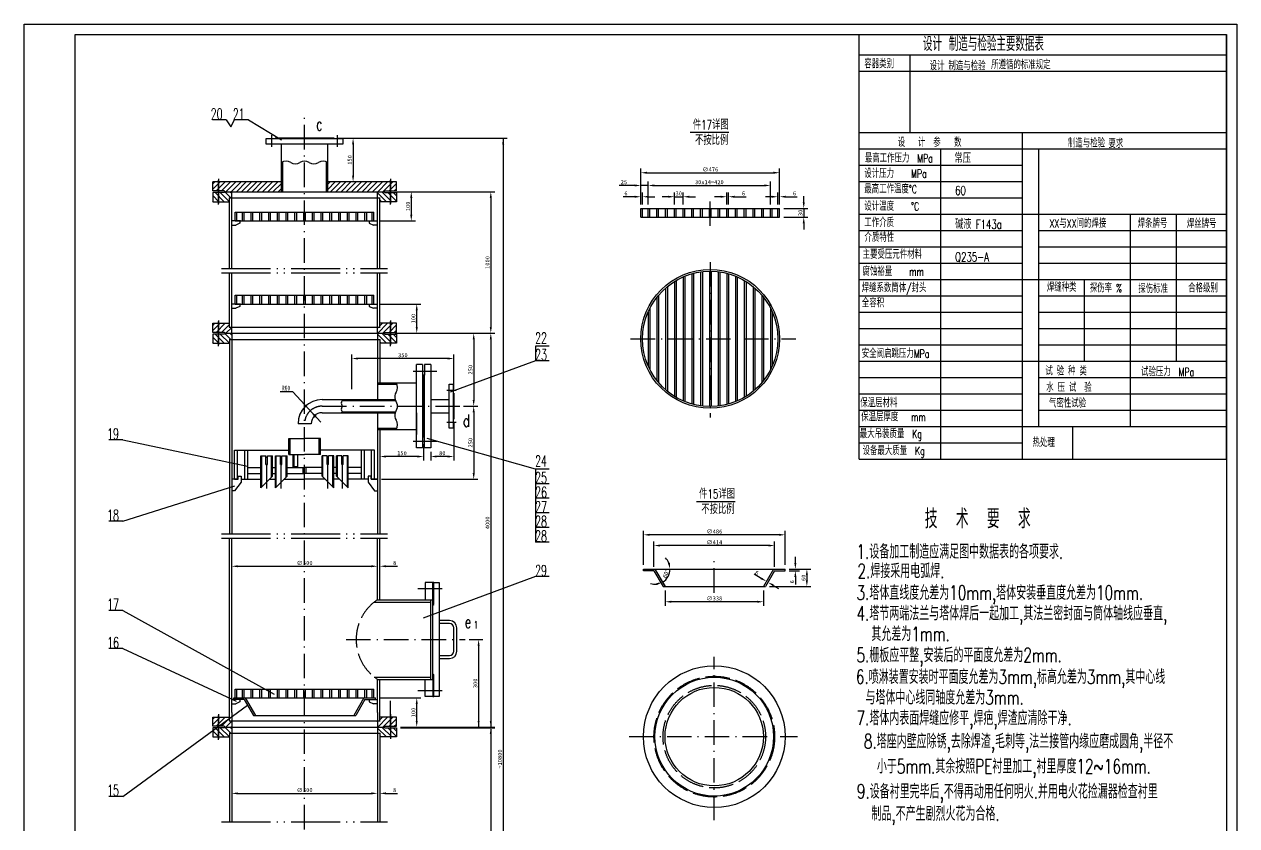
# Model space of a CAD drawing. Extents: x 9363 to 16405, y -2050 to 3830.
# Drawn here: x 9363 to 13521, y 1082 to 3830 of the extents above; entities that cross this region are included whole.
import ezdxf

# ---------------------------------------------------------------- set-up
doc = ezdxf.new("R2010")
doc.units = 0
doc.header["$LTSCALE"] = 7
for name, pattern in [('ACAD_ISO02W100', [15, 12, -3]), ('ACAD_ISO05W100', [34, 24, -3, 0.5, -3, 0.5, -3]), ('ACAD_ISO10W100', [18.5, 12, -3, 0.5, -3])]:
    doc.linetypes.add(name, pattern=pattern)
doc.layers.get('0').update_dxf_attribs({"linetype": 'CONTINUOUS'})
for name, color, linetype in [('双点划线', 3, 'ACAD_ISO05W100'), ('点划线', 1, 'ACAD_ISO10W100'), ('粗实线', 4, 'CONTINUOUS'), ('细实线', 7, 'CONTINUOUS'), ('虚线', 6, 'ACAD_ISO02W100')]:
    doc.layers.add(name, color=color, linetype=linetype)
doc.styles.add('HLFSD', font='ROMANS', dxfattribs={"bigfont": 'hlfsd'})
doc.styles.add('HZ', font='ROMANS.shx', dxfattribs={"width": 0.7, "height": 21, "bigfont": 'HLFSD.shx'})
pattern_1 = [(45, (9280.417, -2188.64), (-8.980256, 8.980256), [])]

msp = doc.modelspace()

# ---------------------------------------------------------------- hatches: boundary and pattern name
h = msp.add_hatch()
h.set_pattern_fill('ANSI31', color=256, scale=4, style=0)
h.set_pattern_definition(pattern_1)
h.paths.add_polyline_path([(10029.8, 3289.5), (10009.8, 3289.5), (10009.8, 3258.5), (10029.8, 3258.5)])
h.paths.add_polyline_path([(10029.8, 3258.5), (10049.3, 3258.5), (10052.3, 3255.5), (10245.3, 3255.5), (10245.3, 3289.5), (10029.8, 3289.5)])
h.paths.add_polyline_path([(10597.3, 3255.5), (10600.3, 3258.5), (10619.8, 3258.5), (10619.8, 3289.5), (10404.3, 3289.5), (10404.3, 3255.5)])
h.paths.add_polyline_path([(10639.8, 3289.5), (10619.8, 3289.5), (10619.8, 3258.5), (10639.8, 3258.5)])
h = msp.add_hatch()
h.set_pattern_fill('ANSI31', color=256, scale=4, angle=90, style=0)
h.set_pattern_definition([(135, (9280.417, -1703.64), (-8.980256, -8.980256), [])])
h.paths.add_polyline_path([(10029.8, 3252.5), (10009.8, 3252.5), (10009.8, 3221.5), (10029.8, 3221.5)])
h.paths.add_polyline_path([(10066.8, 3234.5), (10074.8, 3234.5), (10074.8, 3255.5), (10052.3, 3255.5), (10049.3, 3252.5), (10029.8, 3252.5), (10029.8, 3221.5), (10066.8, 3221.5)])
h.paths.add_polyline_path([(10619.8, 3252.5), (10600.3, 3252.5), (10597.3, 3255.5), (10574.8, 3255.5), (10574.8, 3234.5), (10582.8, 3234.5), (10582.8, 3221.5), (10619.8, 3221.5)])
h.paths.add_polyline_path([(10639.8, 3252.5), (10619.8, 3252.5), (10619.8, 3221.5), (10639.8, 3221.5)])
h = msp.add_hatch()
h.set_pattern_fill('ANSI31', color=256, scale=4, style=0)
h.set_pattern_definition(pattern_1)
h.paths.add_polyline_path([(10029.8, 2804.5), (10009.8, 2804.5), (10009.8, 2773.5), (10029.8, 2773.5)])
h.paths.add_polyline_path([(10049.3, 2773.5), (10052.3, 2770.5), (10074.8, 2770.5), (10074.8, 2791.5), (10066.8, 2791.5), (10066.8, 2804.5), (10029.8, 2804.5), (10029.8, 2773.5)])
h.paths.add_polyline_path([(10582.8, 2804.5), (10582.8, 2791.5), (10574.8, 2791.5), (10574.8, 2770.5), (10597.3, 2770.5), (10600.3, 2773.5), (10619.8, 2773.5), (10619.8, 2804.5)])
h.paths.add_polyline_path([(10619.8, 2773.5), (10639.8, 2773.5), (10639.8, 2804.5), (10619.8, 2804.5)])
h = msp.add_hatch()
h.set_pattern_fill('ANSI31', color=256, scale=4, angle=90, style=0)
h.set_pattern_definition([(135, (9280.417, -2188.64), (-8.980256, -8.980256), [])])
h.paths.add_polyline_path([(10029.8, 2767.5), (10009.8, 2767.5), (10009.8, 2736.5), (10029.8, 2736.5)])
h.paths.add_polyline_path([(10066.8, 2736.5), (10066.8, 2749.5), (10074.8, 2749.5), (10074.8, 2770.5), (10052.3, 2770.5), (10049.3, 2767.5), (10029.8, 2767.5), (10029.8, 2736.5)])
h.paths.add_polyline_path([(10619.8, 2767.5), (10600.3, 2767.5), (10597.3, 2770.5), (10574.8, 2770.5), (10574.8, 2749.5), (10582.8, 2749.5), (10582.8, 2736.5), (10619.8, 2736.5)])
h.paths.add_polyline_path([(10619.8, 2736.5), (10639.8, 2736.5), (10639.8, 2767.5), (10619.8, 2767.5)])
h = msp.add_hatch()
h.set_pattern_fill('ANSI31', color=256, scale=4, style=0)
h.set_pattern_definition([(45, (9280.417, -3538.64), (-8.980256, 8.980256), [])])
h.paths.add_polyline_path([(10029.8, 1454.5), (10009.8, 1454.5), (10009.8, 1423.5), (10029.8, 1423.5)])
h.paths.add_polyline_path([(10074.8, 1441.5), (10066.8, 1441.5), (10066.8, 1454.5), (10029.8, 1454.5), (10029.8, 1423.5), (10049.3, 1423.5), (10052.3, 1420.5), (10074.8, 1420.5)])
h.paths.add_polyline_path([(10619.8, 1454.5), (10582.8, 1454.5), (10582.8, 1441.5), (10574.8, 1441.5), (10574.8, 1420.5), (10597.3, 1420.5), (10600.3, 1423.5), (10619.8, 1423.5)])
h.paths.add_polyline_path([(10639.8, 1454.5), (10619.8, 1454.5), (10619.8, 1423.5), (10639.8, 1423.5)])
h = msp.add_hatch()
h.set_pattern_fill('ANSI31', color=256, scale=4, angle=90, style=0)
h.set_pattern_definition([(135, (9280.417, -3538.64), (-8.980256, -8.980256), [])])
h.paths.add_polyline_path([(10029.8, 1417.5), (10009.8, 1417.5), (10009.8, 1386.5), (10029.8, 1386.5)])
h.paths.add_polyline_path([(10066.8, 1399.5), (10074.8, 1399.5), (10074.8, 1420.5), (10052.3, 1420.5), (10049.3, 1417.5), (10029.8, 1417.5), (10029.8, 1386.5), (10066.8, 1386.5)])
h.paths.add_polyline_path([(10619.8, 1417.5), (10600.3, 1417.5), (10597.3, 1420.5), (10574.8, 1420.5), (10574.8, 1399.5), (10582.8, 1399.5), (10582.8, 1386.5), (10619.8, 1386.5)])
h.paths.add_polyline_path([(10639.8, 1417.5), (10619.8, 1417.5), (10619.8, 1386.5), (10639.8, 1386.5)])

# ---------------------------------------------------------------- linework, layer by layer
at = {"color": 2, "linetype": 'CONTINUOUS'}
for p, q in [((12226.4, 3794.6), (13486.4, 3794.6)), ((12226.4, 2338.6), (12226.4, 3794.6)), ((13486.4, 2338.6), (13486.4, 3794.6)), ((12226.4, 3724.6), (13486.4, 3724.6)), ((12401.4, 3458.6), (12401.4, 3724.6)), ((12226.4, 3668.6), (13486.4, 3668.6)), ((12226.4, 3458.6), (13486.4, 3458.6)), ((12786.4, 2338.6), (12786.4, 3458.6)), ((12226.4, 3402.6), (13486.4, 3402.6)), ((12506.4, 2338.6), (12506.4, 3402.6)), ((12842.4, 2450.6), (12842.4, 3402.6)), ((12226.4, 3346.6), (12786.4, 3346.6)), ((12226.4, 3290.6), (12786.4, 3290.6)), ((12226.4, 3234.6), (12786.4, 3234.6)), ((12226.4, 3178.6), (13486.4, 3178.6)), ((13157.4, 2450.6), (13157.4, 3178.6)), ((13314.9, 2674.6), (13314.9, 3178.6)), ((12226.4, 3122.6), (12786.4, 3122.6)), ((12842.4, 3122.6), (13486.4, 3122.6)), ((12226.4, 3066.6), (12786.4, 3066.6)), ((12842.4, 3066.6), (13486.4, 3066.6)), ((12226.4, 3010.6), (12786.4, 3010.6)), ((12842.4, 3010.6), (13486.4, 3010.6)), ((12226.4, 2954.6), (12786.4, 2954.6)), ((12786.4, 2954.6), (13486.4, 2954.6)), ((12999.9, 2674.6), (12999.9, 2954.6)), ((12226.4, 2898.6), (12786.4, 2898.6)), ((12842.4, 2898.6), (13486.4, 2898.6)), ((12226.4, 2842.6), (12786.4, 2842.6)), ((12842.4, 2842.6), (13486.4, 2842.6)), ((12226.4, 2786.6), (12786.4, 2786.6)), ((12842.4, 2786.6), (13486.4, 2786.6)), ((12226.4, 2730.6), (12786.4, 2730.6)), ((12842.4, 2730.6), (13486.4, 2730.6)), ((12226.4, 2674.6), (12786.4, 2674.6)), ((12786.4, 2674.6), (13486.4, 2674.6)), ((12226.4, 2618.6), (12786.4, 2618.6)), ((12842.4, 2618.6), (13486.4, 2618.6)), ((12226.4, 2562.6), (12786.4, 2562.6)), ((12842.4, 2562.6), (13486.4, 2562.6)), ((12226.4, 2506.6), (12786.4, 2506.6)), ((12226.4, 2506.6), (12786.4, 2506.6)), ((12842.4, 2506.6), (13486.4, 2506.6)), ((12226.4, 2450.6), (13486.4, 2450.6)), ((12958.2, 2450.6), (12958.2, 2338.6)), ((12226.4, 2394.6), (12786.4, 2394.6)), ((12226.4, 2338.6), (13486.4, 2338.6))]:
    msp.add_line(p, q, dxfattribs=at)
at = {"color": 7}
for p, q in [((10056.4, 3501.8), (10009.2, 3501.8)), ((10132.1, 3501.8), (10084.9, 3501.8)), ((11163.4, 2726.4), (11116.1, 2726.4)), ((11116.1, 2726.4), (11116.1, 2676.4)), ((11163.4, 2676.4), (11116.1, 2676.4)), ((9701.2, 2405), (9653.9, 2405)), ((11116.1, 2304.7), (11116.1, 2254.7)), ((11163.4, 2304.7), (11116.1, 2304.7)), ((11163.4, 2254.7), (11116.1, 2254.7)), ((11116.1, 2254.7), (11116.1, 2204.7)), ((11163.4, 2204.7), (11116.1, 2204.7)), ((11116.1, 2204.7), (11116.1, 2154.8)), ((9701.2, 2126.1), (9653.9, 2126.1)), ((11163.4, 2154.8), (11116.1, 2154.8)), ((11116.1, 2154.8), (11116.1, 2104.8)), ((11163.4, 2104.8), (11116.1, 2104.8)), ((11116.1, 2104.8), (11116.1, 2054.8)), ((11163.4, 2054.8), (11116.1, 2054.8)), ((11163.4, 1936.4), (11116.1, 1936.4)), ((9701.2, 1820.6), (9653.9, 1820.6)), ((9701.2, 1689.5), (9653.9, 1689.5)), ((9701.2, 1183), (9653.9, 1183))]:
    msp.add_line(p, q, dxfattribs=at)
for p, q in [((10056.4, 3501.8), (10071.7, 3477.5)), ((10071.7, 3477.5), (10084.9, 3501.8)), ((10132.1, 3501.8), (10245.5, 3433.2)), ((11647.3, 3459.4), (11780.1, 3459.4)), ((10439.8, 3439.5), (10505.1, 3439.5)), ((10491.1, 3418.5), (10491.1, 3310.5)), ((10505.1, 3439.5), (11019.8, 3439.5)), ((11005.8, 3439.5), (11005.8, -832.5)), ((11477.8, 3291), (11477.8, 3334.7)), ((11953.8, 3212.2), (11953.8, 3334.7)), ((11477.8, 3212.2), (11477.8, 3291)), ((11498.8, 3320.7), (11932.8, 3320.7)), ((11502.8, 3212.2), (11502.8, 3291)), ((11922.8, 3212.2), (11922.8, 3291)), ((10640.7, 3255.5), (10704.7, 3255.5)), ((10704.7, 3255.5), (10977.4, 3255.5)), ((11456.8, 3277), (11403.7, 3277)), ((11502.8, 3277), (11477.8, 3277)), ((11477.8, 3212.2), (11477.8, 3252.4)), ((11483.8, 3212.2), (11483.8, 3252.4)), ((11523.8, 3277), (11901.8, 3277)), ((11523.8, 3277), (11544.8, 3277)), ((11592.8, 3212.2), (11592.8, 3252.4)), ((11622.8, 3212.2), (11622.8, 3252.4)), ((11772.8, 3212.2), (11772.8, 3252.4)), ((11778.8, 3212.2), (11778.8, 3252.4)), ((11947.8, 3212.2), (11947.8, 3252.4)), ((11953.8, 3212.2), (11953.8, 3252.4)), ((10690.7, 3234.5), (10690.7, 3176.4)), ((10963.4, 3234.5), (10963.4, 2791.5)), ((11456.8, 3238.4), (11417.7, 3238.4)), ((11504.8, 3238.4), (11525.8, 3238.4)), ((11571.8, 3238.4), (11550.8, 3238.4)), ((11592.8, 3238.4), (11622.8, 3238.4)), ((11643.8, 3238.4), (11664.8, 3238.4)), ((11751.8, 3238.4), (11730.8, 3238.4)), ((11799.8, 3238.4), (11838.9, 3238.4)), ((11926.8, 3238.4), (11905.8, 3238.4)), ((11974.8, 3238.4), (12013.9, 3238.4)), ((12036.6, 3219.2), (12036.6, 3240.2)), ((11967.8, 3198.2), (12050.6, 3198.2)), ((11967.8, 3168.2), (12050.6, 3168.2)), ((12036.6, 3198.2), (12036.6, 3168.2)), ((10582.1, 3155.4), (10704.7, 3155.4)), ((12036.6, 3147.2), (12036.6, 3126.2)), ((10582.1, 2870.5), (10723.4, 2870.5)), ((10709.4, 2791.5), (10709.4, 2849.5)), ((10635.9, 2770.5), (10723.4, 2770.5)), ((10653.8, 2770.5), (10918.8, 2770.5)), ((10653.8, 2770.5), (10977.4, 2770.5)), ((10904.8, 2749.5), (10904.8, 2541.5)), ((10918.8, 2770.5), (10977.4, 2770.5)), ((10963.4, 2749.5), (10963.4, 1420.5)), ((10486.8, 2578.5), (10486.8, 2697.8)), ((10815.8, 2683.8), (10507.8, 2683.8)), ((11116.1, 2676.4), (10823.5, 2568)), ((10836.8, 2578.5), (10836.8, 2697.8)), ((10284.5, 2569.2), (10241.1, 2569.2)), ((10380.6, 2465.1), (10284.5, 2569.2)), ((10869.2, 2520.5), (10918.8, 2520.5)), ((10904.8, 2499.5), (10904.8, 2291.1)), ((10836.8, 2462.5), (10836.8, 2333.9)), ((9701.2, 2405), (10129.5, 2314.8)), ((10732.8, 2390.3), (10732.8, 2333.9)), ((11116.1, 2304.7), (10744.9, 2409.1)), ((10713.8, 2347.9), (10603.8, 2347.9)), ((10757.3, 2364), (10757.3, 2333.9)), ((10815.8, 2347.9), (10778.3, 2347.9)), ((9701.2, 2126.1), (10085.5, 2247.8)), ((10588.8, 2270.1), (10918.8, 2270.1)), ((11668.9, 2194), (11801.7, 2194)), ((11486.8, 1976.3), (11486.8, 2093.5)), ((11951.8, 2079.5), (11507.8, 2079.5)), ((11972.8, 1976.3), (11972.8, 2093.5)), ((11522.9, 1970.3), (11522.9, 2056.7)), ((11915.7, 2042.7), (11543.9, 2042.7)), ((11936.7, 1970.3), (11936.7, 2056.7)), ((12007.8, 1983.3), (12007.8, 2004.3)), ((10095.8, 1971.7), (10553.8, 1971.7)), ((10603.8, 1971.7), (10642.9, 1971.7)), ((11986.8, 1962.3), (12021.8, 1962.3)), ((11986.8, 1956.3), (12021.8, 1956.3)), ((12021.8, 1962.3), (12061.3, 1962.3)), ((11116.1, 1936.4), (10731.8, 1794)), ((11890.6, 1930.3), (11866.3, 1944.4)), ((12007.8, 1935.3), (12007.8, 1909.1)), ((12047.3, 1941.3), (12047.3, 1923.3)), ((11561, 1888.3), (11561, 1836.1)), ((11898.6, 1888.3), (11898.6, 1836.1)), ((11919.6, 1902.3), (12061.3, 1902.3)), ((11932.1, 1906.3), (11950.3, 1895.8)), ((11877.6, 1850.1), (11582, 1850.1)), ((9701.2, 1820.6), (10220.8, 1532.8)), ((10889.4, 1720.5), (10935.6, 1720.5)), ((9701.2, 1689.5), (10089.9, 1509.2)), ((10921.6, 1699.5), (10921.6, 1420.5)), ((10582.1, 1520.5), (10723.4, 1520.5)), ((10709.4, 1441.5), (10709.4, 1499.5)), ((9701.2, 1183), (10128.6, 1496)), ((10653.8, 1420.5), (10935.6, 1420.5)), ((10653.8, 1417.5), (10977.4, 1417.5)), ((10935.6, 1420.5), (10977.4, 1420.5)), ((10963.4, 1413.5), (10963.4, 446.5)), ((10095.8, 1193.2), (10553.8, 1193.2)), ((10603.8, 1193.2), (10642.9, 1193.2))]:
    msp.add_line(p, q)
for start, end in [(23.3366, 46.6733), (300, 0), (253.3267, 276.6634)]:
    msp.add_arc((11526.3, 1962.3), 51.9, start, end)
for points in [[(10487.6, 3418.5), (10494.6, 3418.5), (10491.1, 3439.5)], [(11002.3, 3418.5), (11009.3, 3418.5), (11005.8, 3439.5)], [(10487.6, 3310.5), (10494.6, 3310.5), (10491.1, 3289.5)], [(11498.8, 3324.2), (11498.8, 3317.2), (11477.8, 3320.7)], [(11932.8, 3324.2), (11932.8, 3317.2), (11953.8, 3320.7)], [(10687.2, 3234.5), (10694.2, 3234.5), (10690.7, 3255.5)], [(10959.9, 3234.5), (10966.9, 3234.5), (10963.4, 3255.5)], [(11456.8, 3280.5), (11456.8, 3273.5), (11477.8, 3277)], [(11523.8, 3280.5), (11523.8, 3273.5), (11502.8, 3277)], [(11523.8, 3280.5), (11523.8, 3273.5), (11502.8, 3277)], [(11901.8, 3280.5), (11901.8, 3273.5), (11922.8, 3277)], [(11456.8, 3241.9), (11456.8, 3234.9), (11477.8, 3238.4)], [(11504.8, 3241.9), (11504.8, 3234.9), (11483.8, 3238.4)], [(11571.8, 3241.9), (11571.8, 3234.9), (11592.8, 3238.4)], [(11643.8, 3241.9), (11643.8, 3234.9), (11622.8, 3238.4)], [(11751.8, 3241.9), (11751.8, 3234.9), (11772.8, 3238.4)], [(11799.8, 3241.9), (11799.8, 3234.9), (11778.8, 3238.4)], [(11926.8, 3241.9), (11926.8, 3234.9), (11947.8, 3238.4)], [(11974.8, 3241.9), (11974.8, 3234.9), (11953.8, 3238.4)], [(12033.1, 3219.2), (12040.1, 3219.2), (12036.6, 3198.2)], [(10687.2, 3176.4), (10694.2, 3176.4), (10690.7, 3155.4)], [(12033.1, 3147.2), (12040.1, 3147.2), (12036.6, 3168.2)], [(10705.9, 2849.5), (10712.9, 2849.5), (10709.4, 2870.5)], [(10705.9, 2791.5), (10712.9, 2791.5), (10709.4, 2770.5)], [(10959.9, 2791.5), (10966.9, 2791.5), (10963.4, 2770.5)], [(10901.3, 2749.5), (10908.3, 2749.5), (10904.8, 2770.5)], [(10959.9, 2749.5), (10966.9, 2749.5), (10963.4, 2770.5)], [(10507.8, 2687.3), (10507.8, 2680.3), (10486.8, 2683.8)], [(10815.8, 2687.3), (10815.8, 2680.3), (10836.8, 2683.8)], [(10901.3, 2541.5), (10908.3, 2541.5), (10904.8, 2520.5)], [(10359.7, 2480.8), (10366.6, 2487.1), (10344.1, 2504.6)], [(10901.3, 2499.5), (10908.3, 2499.5), (10904.8, 2520.5)], [(10603.8, 2351.4), (10603.8, 2344.4), (10582.8, 2347.9)], [(10711.8, 2351.4), (10711.8, 2344.4), (10732.8, 2347.9)], [(10778.3, 2351.4), (10778.3, 2344.4), (10757.3, 2347.9)], [(10815.8, 2351.4), (10815.8, 2344.4), (10836.8, 2347.9)], [(10901.3, 2291.1), (10908.3, 2291.1), (10904.8, 2270.1)], [(11507.8, 2083), (11507.8, 2076), (11486.8, 2079.5)], [(11951.8, 2083), (11951.8, 2076), (11972.8, 2079.5)], [(11543.9, 2046.2), (11543.9, 2039.2), (11522.9, 2042.7)], [(11915.7, 2046.2), (11915.7, 2039.2), (11936.7, 2042.7)], [(10095.8, 1975.2), (10095.8, 1968.2), (10074.8, 1971.7)], [(10553.8, 1975.2), (10553.8, 1968.2), (10574.8, 1971.7)], [(10603.8, 1975.2), (10603.8, 1968.2), (10582.8, 1971.7)], [(11577.4, 1983.6), (11570.6, 1982.1), (11578.3, 1962.3)], [(12004.3, 1983.3), (12011.3, 1983.3), (12007.8, 1962.3)], [(12004.3, 1935.3), (12011.3, 1935.3), (12007.8, 1956.3)], [(12043.8, 1941.3), (12050.8, 1941.3), (12047.3, 1962.3)], [(11531.3, 1914), (11533.5, 1907.4), (11552.3, 1917.3)], [(11892.3, 1933.4), (11888.8, 1927.3), (11908.8, 1919.8)], [(11933.9, 1909.4), (11930.4, 1903.3), (11914, 1916.8)], [(12043.8, 1923.3), (12050.8, 1923.3), (12047.3, 1902.3)], [(11582, 1853.6), (11582, 1846.6), (11561, 1850.1)], [(11877.6, 1853.6), (11877.6, 1846.6), (11898.6, 1850.1)], [(10918.1, 1699.5), (10925.1, 1699.5), (10921.6, 1720.5)], [(10705.9, 1499.5), (10712.9, 1499.5), (10709.4, 1520.5)], [(10705.9, 1441.5), (10712.9, 1441.5), (10709.4, 1420.5)], [(10918.1, 1441.5), (10925.1, 1441.5), (10921.6, 1420.5)], [(10959.9, 1441.5), (10966.9, 1441.5), (10963.4, 1420.5)], [(10959.9, 1396.5), (10966.9, 1396.5), (10963.4, 1417.5)], [(10095.8, 1196.7), (10095.8, 1189.7), (10074.8, 1193.2)], [(10553.8, 1196.7), (10553.8, 1189.7), (10574.8, 1193.2)], [(10603.8, 1196.7), (10603.8, 1189.7), (10582.8, 1193.2)]]:
    msp.add_solid(points)
at = {"layer": '双点划线', "color": 3, "linetype": 'ACAD_ISO05W100'}
for p, q in [((10040.4, 2992.4), (10609.3, 2992.4)), ((10040.4, 2977.4), (10609.3, 2977.4)), ((10040.4, 2083.2), (10609.3, 2083.2)), ((10040.4, 2068.2), (10609.3, 2068.2)), ((10040.4, 1095.2), (10609.3, 1095.2))]:
    msp.add_line(p, q, dxfattribs=at)
at = {"layer": '点划线', "color": 1, "linetype": 'ACAD_ISO10W100'}
for p, q in [((10324.8, -872.8), (10324.8, 3518)), ((10212.3, 3409.5), (10212.3, 3449.5)), ((10437.3, 3409.5), (10437.3, 3449.5)), ((10029.8, 3211.3), (10029.8, 3313.3)), ((10029.8, 3299.7), (10029.8, 3197.7)), ((10619.8, 3211.3), (10619.8, 3313.3)), ((10619.8, 3299.7), (10619.8, 3197.7)), ((11715.8, 3138.5), (11715.8, 3236.4)), ((11715.8, 3014.5), (11715.8, 2481.6)), ((10029.8, 2726.3), (10029.8, 2828.3)), ((10619.8, 2726.3), (10619.8, 2828.3)), ((10029.8, 2814.7), (10029.8, 2712.7)), ((10619.8, 2814.7), (10619.8, 2712.7)), ((11442.8, 2751.1), (12009.3, 2751.1)), ((10697.3, 2640.5), (10741.3, 2640.5)), ((10730.3, 2640.5), (10778.3, 2640.5)), ((10812.8, 2575.5), (10844.8, 2575.5)), ((10384.8, 2520.5), (10858.3, 2520.5)), ((10812.8, 2465.5), (10844.8, 2465.5)), ((10697.3, 2400.5), (10741.3, 2400.5)), ((10730.3, 2400.5), (10778.3, 2400.5)), ((10194.8, 2238.8), (10194.8, 2363.8)), ((10244.8, 2238.8), (10244.8, 2363.8)), ((10404.8, 2238.8), (10404.8, 2363.8)), ((10454.8, 2238.8), (10454.8, 2363.8)), ((11729.8, 1880.7), (11729.8, 1990.3)), ((10712.8, 1895.5), (10816.8, 1895.5)), ((10467.1, 1720.5), (10875.4, 1720.5)), ((11729.8, 1100.9), (11729.8, 1661.1)), ((10712.8, 1545.5), (10816.8, 1545.5)), ((10619.8, 1426.3), (10619.8, 1528.3)), ((10029.8, 1376.3), (10029.8, 1478.3)), ((10029.8, 1464.7), (10029.8, 1362.7)), ((10619.8, 1464.7), (10619.8, 1362.7)), ((11438.2, 1387.6), (12015.2, 1387.6))]:
    msp.add_line(p, q, dxfattribs=at)
msp.add_arc((10384.8, 2460.5), 60, 90, 180, dxfattribs=at)
at = {"layer": '粗实线', "color": 4, "linetype": 'CONTINUOUS'}
for p, q in [((9538.4, -2015.4), (9538.4, 3794.6)), ((9538.4, 3794.6), (13486.4, 3794.6)), ((13486.4, 3794.6), (13486.4, -2015.4)), ((10457.3, 3436.5), (10192.3, 3436.5)), ((10192.3, 3436.5), (10192.3, 3419.5)), ((10192.3, 3419.5), (10457.3, 3419.5)), ((10425.8, 3439.5), (10223.8, 3439.5)), ((10223.8, 3439.5), (10223.8, 3436.5)), ((10245.3, 3255.5), (10245.3, 3419.5)), ((10404.3, 3255.5), (10404.3, 3419.5)), ((10425.8, 3436.5), (10425.8, 3439.5)), ((10457.3, 3419.5), (10457.3, 3436.5)), ((10249.8, 3255.5), (10249.8, 3357.9)), ((10399.8, 3255.5), (10399.8, 3357.9)), ((10245.3, 3289.5), (10009.8, 3289.5)), ((10009.8, 3258.5), (10009.8, 3289.5)), ((10639.8, 3289.5), (10404.3, 3289.5)), ((10639.8, 3258.5), (10639.8, 3289.5)), ((10049.3, 3258.5), (10009.8, 3258.5)), ((10049.3, 3252.5), (10009.8, 3252.5)), ((10009.8, 3252.5), (10009.8, 3221.5)), ((10052.3, 3255.5), (10049.3, 3258.5)), ((10052.3, 3255.5), (10049.3, 3252.5)), ((10052.3, 3255.5), (10597.3, 3255.5)), ((10052.3, 3255.5), (10597.3, 3255.5)), ((10074.8, 2992.4), (10074.8, 3255.5)), ((10574.8, 2992.4), (10574.8, 3255.5)), ((10597.3, 3255.5), (10600.3, 3258.5)), ((10597.3, 3255.5), (10600.3, 3252.5)), ((10600.3, 3258.5), (10639.8, 3258.5)), ((10600.3, 3252.5), (10639.8, 3252.5)), ((10639.8, 3252.5), (10639.8, 3221.5)), ((10009.8, 3221.5), (10066.8, 3221.5)), ((10065.8, 3234.5), (10583.8, 3234.5)), ((10066.8, 2992.4), (10066.8, 3234.5)), ((10582.8, 2992.4), (10582.8, 3234.5)), ((10639.8, 3221.5), (10582.8, 3221.5)), ((10086.8, 3185.4), (10562.8, 3185.4)), ((10086.8, 3155.4), (10086.8, 3185.4)), ((10092.8, 3155.4), (10092.8, 3185.4)), ((10111.8, 3155.4), (10111.8, 3185.4)), ((10117.8, 3155.4), (10117.8, 3185.4)), ((10141.8, 3155.4), (10141.8, 3185.4)), ((10147.8, 3155.4), (10147.8, 3185.4)), ((10171.8, 3155.4), (10171.8, 3185.4)), ((10177.8, 3155.4), (10177.8, 3185.4)), ((10201.8, 3155.4), (10201.8, 3185.4)), ((10207.8, 3155.4), (10207.8, 3185.4)), ((10231.8, 3155.4), (10231.8, 3185.4)), ((10237.8, 3155.4), (10237.8, 3185.4)), ((10261.8, 3155.4), (10261.8, 3185.4)), ((10267.8, 3155.4), (10267.8, 3185.4)), ((10291.8, 3155.4), (10291.8, 3185.4)), ((10297.8, 3155.4), (10297.8, 3185.4)), ((10321.8, 3155.4), (10321.8, 3185.4)), ((10321.8, 3155.4), (10321.8, 3185.4)), ((10327.8, 3155.4), (10327.8, 3185.4)), ((10327.8, 3155.4), (10327.8, 3185.4)), ((10351.8, 3155.4), (10351.8, 3185.4)), ((10357.8, 3155.4), (10357.8, 3185.4)), ((10381.8, 3155.4), (10381.8, 3185.4)), ((10387.8, 3155.4), (10387.8, 3185.4)), ((10411.8, 3155.4), (10411.8, 3185.4)), ((10417.8, 3155.4), (10417.8, 3185.4)), ((10441.8, 3155.4), (10441.8, 3185.4)), ((10447.8, 3155.4), (10447.8, 3185.4)), ((10471.8, 3155.4), (10471.8, 3185.4)), ((10477.8, 3155.4), (10477.8, 3185.4)), ((10501.8, 3155.4), (10501.8, 3185.4)), ((10507.8, 3155.4), (10507.8, 3185.4)), ((10531.8, 3155.4), (10531.8, 3185.4)), ((10537.8, 3155.4), (10537.8, 3185.4)), ((10556.8, 3155.4), (10556.8, 3185.4)), ((10562.8, 3155.4), (10562.8, 3185.4)), ((11477.8, 3198.2), (11953.8, 3198.2)), ((11477.8, 3168.2), (11477.8, 3198.2)), ((11477.8, 3168.2), (11953.8, 3168.2)), ((11483.8, 3168.2), (11483.8, 3198.2)), ((11502.8, 3168.2), (11502.8, 3198.2)), ((11508.8, 3168.2), (11508.8, 3198.2)), ((11532.8, 3168.2), (11532.8, 3198.2)), ((11538.8, 3168.2), (11538.8, 3198.2)), ((11562.8, 3168.2), (11562.8, 3198.2)), ((11568.8, 3168.2), (11568.8, 3198.2)), ((11592.8, 3168.2), (11592.8, 3198.2)), ((11598.8, 3168.2), (11598.8, 3198.2)), ((11622.8, 3168.2), (11622.8, 3198.2)), ((11628.8, 3168.2), (11628.8, 3198.2)), ((11652.8, 3168.2), (11652.8, 3198.2)), ((11658.8, 3168.2), (11658.8, 3198.2)), ((11682.8, 3168.2), (11682.8, 3198.2)), ((11688.8, 3168.2), (11688.8, 3198.2)), ((11712.8, 3168.2), (11712.8, 3198.2)), ((11712.8, 3168.2), (11712.8, 3198.2)), ((11718.8, 3168.2), (11718.8, 3198.2)), ((11718.8, 3168.2), (11718.8, 3198.2)), ((11742.8, 3168.2), (11742.8, 3198.2)), ((11748.8, 3168.2), (11748.8, 3198.2)), ((11772.8, 3168.2), (11772.8, 3198.2)), ((11778.8, 3168.2), (11778.8, 3198.2)), ((11802.8, 3168.2), (11802.8, 3198.2)), ((11808.8, 3168.2), (11808.8, 3198.2)), ((11832.8, 3168.2), (11832.8, 3198.2)), ((11838.8, 3168.2), (11838.8, 3198.2)), ((11862.8, 3168.2), (11862.8, 3198.2)), ((11868.8, 3168.2), (11868.8, 3198.2)), ((11892.8, 3168.2), (11892.8, 3198.2)), ((11898.8, 3168.2), (11898.8, 3198.2)), ((11922.8, 3168.2), (11922.8, 3198.2)), ((11928.8, 3168.2), (11928.8, 3198.2)), ((11947.8, 3168.2), (11947.8, 3198.2)), ((11953.8, 3168.2), (11953.8, 3198.2)), ((10104.8, 3155.4), (10074.8, 3155.4)), ((10074.8, 3141.4), (10088.8, 3141.4)), ((10086.8, 3155.4), (10562.8, 3155.4)), ((10102.8, 3147.4), (10088.8, 3141.4)), ((10102.8, 3155.4), (10102.8, 3147.4)), ((10544.8, 3155.4), (10574.8, 3155.4)), ((10546.8, 3155.4), (10546.8, 3147.4)), ((10546.8, 3147.4), (10560.8, 3141.4)), ((10574.8, 3141.4), (10560.8, 3141.4)), ((10066.8, 2791.5), (10066.8, 2977.4)), ((10074.8, 2770.5), (10074.8, 2977.4)), ((10574.8, 2770.5), (10574.8, 2977.4)), ((10582.8, 2791.5), (10582.8, 2977.4)), ((11622.8, 2963.6), (11622.8, 2538.5)), ((11628.8, 2966.2), (11628.8, 2536)), ((11652.8, 2974.4), (11652.8, 2527.8)), ((11658.8, 2976), (11658.8, 2526.2)), ((11682.8, 2980.7), (11682.8, 2521.4)), ((11688.8, 2981.5), (11688.8, 2520.7)), ((11712.8, 2983.1), (11712.8, 2519.1)), ((11718.8, 2983.1), (11718.8, 2519.1)), ((11742.8, 2981.5), (11742.8, 2520.7)), ((11748.8, 2980.7), (11748.8, 2521.4)), ((11772.8, 2976), (11772.8, 2526.2)), ((11778.8, 2974.4), (11778.8, 2527.8)), ((11802.8, 2966.2), (11802.8, 2536)), ((11808.8, 2963.6), (11808.8, 2538.5)), ((11562.8, 2925.5), (11562.8, 2576.7)), ((11568.8, 2930.6), (11568.8, 2571.6)), ((11592.8, 2947.8), (11592.8, 2554.4)), ((11598.8, 2951.4), (11598.8, 2550.8)), ((11832.8, 2951.4), (11832.8, 2550.8)), ((11838.8, 2947.8), (11838.8, 2554.4)), ((11862.8, 2930.6), (11862.8, 2571.6)), ((11868.8, 2925.5), (11868.8, 2576.7)), ((10104.8, 2870.5), (10074.8, 2870.5)), ((10086.8, 2900.5), (10562.8, 2900.5)), ((10086.8, 2870.5), (10086.8, 2900.5)), ((10086.8, 2870.5), (10562.8, 2870.5)), ((10092.8, 2870.5), (10092.8, 2900.5)), ((10102.8, 2870.5), (10102.8, 2862.5)), ((10111.8, 2870.5), (10111.8, 2900.5)), ((10117.8, 2870.5), (10117.8, 2900.5)), ((10141.8, 2870.5), (10141.8, 2900.5)), ((10147.8, 2870.5), (10147.8, 2900.5)), ((10171.8, 2870.5), (10171.8, 2900.5)), ((10177.8, 2870.5), (10177.8, 2900.5)), ((10201.8, 2870.5), (10201.8, 2900.5)), ((10207.8, 2870.5), (10207.8, 2900.5)), ((10231.8, 2870.5), (10231.8, 2900.5)), ((10237.8, 2870.5), (10237.8, 2900.5)), ((10261.8, 2870.5), (10261.8, 2900.5)), ((10267.8, 2870.5), (10267.8, 2900.5)), ((10291.8, 2870.5), (10291.8, 2900.5)), ((10297.8, 2870.5), (10297.8, 2900.5)), ((10321.8, 2870.5), (10321.8, 2900.5)), ((10321.8, 2870.5), (10321.8, 2900.5)), ((10327.8, 2870.5), (10327.8, 2900.5)), ((10327.8, 2870.5), (10327.8, 2900.5)), ((10351.8, 2870.5), (10351.8, 2900.5)), ((10357.8, 2870.5), (10357.8, 2900.5)), ((10381.8, 2870.5), (10381.8, 2900.5)), ((10387.8, 2870.5), (10387.8, 2900.5)), ((10411.8, 2870.5), (10411.8, 2900.5)), ((10417.8, 2870.5), (10417.8, 2900.5)), ((10441.8, 2870.5), (10441.8, 2900.5)), ((10447.8, 2870.5), (10447.8, 2900.5)), ((10471.8, 2870.5), (10471.8, 2900.5)), ((10477.8, 2870.5), (10477.8, 2900.5)), ((10501.8, 2870.5), (10501.8, 2900.5)), ((10507.8, 2870.5), (10507.8, 2900.5)), ((10531.8, 2870.5), (10531.8, 2900.5)), ((10537.8, 2870.5), (10537.8, 2900.5)), ((10544.8, 2870.5), (10574.8, 2870.5)), ((10546.8, 2870.5), (10546.8, 2862.5)), ((10556.8, 2870.5), (10556.8, 2900.5)), ((10562.8, 2870.5), (10562.8, 2900.5)), ((11532.8, 2893.7), (11532.8, 2608.5)), ((11538.8, 2901.1), (11538.8, 2601.1)), ((11892.8, 2901.1), (11892.8, 2601.1)), ((11898.8, 2893.7), (11898.8, 2608.5)), ((10074.8, 2856.5), (10088.8, 2856.5)), ((10102.8, 2862.5), (10088.8, 2856.5)), ((10546.8, 2862.5), (10560.8, 2856.5)), ((10574.8, 2856.5), (10560.8, 2856.5)), ((11502.8, 2843), (11502.8, 2659.1)), ((11508.8, 2855.9), (11508.8, 2646.3)), ((11922.8, 2855.9), (11922.8, 2646.3)), ((11928.8, 2843), (11928.8, 2659.1)), ((10009.8, 2804.5), (10066.8, 2804.5)), ((10009.8, 2773.5), (10009.8, 2804.5)), ((10065.8, 2791.5), (10583.8, 2791.5)), ((10639.8, 2804.5), (10582.8, 2804.5)), ((10639.8, 2773.5), (10639.8, 2804.5)), ((10049.3, 2773.5), (10009.8, 2773.5)), ((10049.3, 2767.5), (10009.8, 2767.5)), ((10009.8, 2767.5), (10009.8, 2736.5)), ((10052.3, 2770.5), (10049.3, 2773.5)), ((10052.3, 2770.5), (10049.3, 2767.5)), ((10052.3, 2770.5), (10597.3, 2770.5)), ((10052.3, 2770.5), (10597.3, 2770.5)), ((10065.8, 2749.5), (10583.8, 2749.5)), ((10066.8, 2749.5), (10066.8, 2083.2)), ((10074.8, 2770.5), (10074.8, 2083.2)), ((10574.8, 2770.5), (10574.8, 2543)), ((10582.8, 2749.5), (10582.8, 2600)), ((10597.3, 2770.5), (10600.3, 2773.5)), ((10597.3, 2770.5), (10600.3, 2767.5)), ((10600.3, 2773.5), (10639.8, 2773.5)), ((10600.3, 2767.5), (10639.8, 2767.5)), ((10639.8, 2767.5), (10639.8, 2736.5)), ((10009.8, 2736.5), (10066.8, 2736.5)), ((10639.8, 2736.5), (10582.8, 2736.5)), ((10708.3, 2378), (10708.3, 2663)), ((10729.3, 2663), (10708.3, 2663)), ((10729.3, 2663), (10729.3, 2378)), ((10757.3, 2663), (10736.3, 2663)), ((10736.3, 2663), (10736.3, 2626.5)), ((10757.3, 2663), (10757.3, 2378)), ((10736.3, 2626.5), (10729.3, 2626.5)), ((10732.8, 2414.5), (10732.8, 2626.5)), ((10736.3, 2414.5), (10736.3, 2626.5)), ((10574.8, 2600), (10708.3, 2600)), ((10574.8, 2595.5), (10641.3, 2595.5)), ((10820.8, 2445.5), (10820.8, 2595.5)), ((10820.8, 2595.5), (10833.8, 2595.5)), ((10833.8, 2595.5), (10833.8, 2445.5)), ((10384.8, 2543), (10635.6, 2543)), ((10453.2, 2539.5), (10637.2, 2539.5)), ((10757.3, 2543), (10820.8, 2543)), ((10833.8, 2564.5), (10836.8, 2564.5)), ((10836.8, 2564.5), (10836.8, 2476.5)), ((10384.8, 2498), (10635.6, 2498)), ((10453.2, 2501.5), (10637.2, 2501.5)), ((10574.8, 2498), (10574.8, 2083.2)), ((10708.3, 2498), (10708.3, 2423)), ((10757.3, 2498), (10820.8, 2498)), ((10347.3, 2460.5), (10302.3, 2460.5)), ((10836.8, 2476.5), (10833.8, 2476.5)), ((10574.8, 2445.5), (10641.3, 2445.5)), ((10574.8, 2441), (10708.3, 2441)), ((10582.8, 2441), (10582.8, 2083.2)), ((10736.3, 2414.5), (10729.3, 2414.5)), ((10736.3, 2378), (10736.3, 2414.5)), ((10833.8, 2445.5), (10820.8, 2445.5)), ((10084.8, 2370.1), (10270.8, 2370.1)), ((10084.8, 2270.1), (10084.8, 2370.1)), ((10094.8, 2270.1), (10094.8, 2370.1)), ((10119.8, 2270.1), (10119.8, 2370.1)), ((10129.8, 2270.1), (10129.8, 2370.1)), ((10270.8, 2410.1), (10324.8, 2410.1)), ((10270.8, 2355.1), (10270.8, 2410.1)), ((10274.8, 2355.1), (10274.8, 2410.1)), ((10378.8, 2410.1), (10324.8, 2410.1)), ((10374.8, 2355.1), (10374.8, 2410.1)), ((10378.8, 2355.1), (10378.8, 2410.1)), ((10564.8, 2370.1), (10378.8, 2370.1)), ((10519.8, 2270.1), (10519.8, 2370.1)), ((10529.8, 2270.1), (10529.8, 2370.1)), ((10554.8, 2270.1), (10554.8, 2370.1)), ((10564.8, 2270.1), (10564.8, 2370.1)), ((10729.3, 2378), (10708.3, 2378)), ((10757.3, 2378), (10736.3, 2378)), ((10174.8, 2240.1), (10174.8, 2350.1)), ((10174.8, 2350.1), (10192.3, 2350.1)), ((10177.8, 2243.1), (10177.8, 2350.1)), ((10192.3, 2320.1), (10192.3, 2350.1)), ((10197.3, 2320.1), (10197.3, 2350.1)), ((10197.3, 2350.1), (10214.8, 2350.1)), ((10211.8, 2277.1), (10211.8, 2350.1)), ((10214.8, 2280.1), (10214.8, 2350.1)), ((10224.8, 2240.1), (10224.8, 2350.1)), ((10224.8, 2350.1), (10242.3, 2350.1)), ((10227.8, 2243.1), (10227.8, 2350.1)), ((10242.3, 2320.1), (10242.3, 2350.1)), ((10247.3, 2320.1), (10247.3, 2350.1)), ((10247.3, 2350.1), (10264.8, 2350.1)), ((10261.8, 2277.1), (10261.8, 2350.1)), ((10264.8, 2280.1), (10264.8, 2350.1)), ((10270.8, 2355.1), (10324.8, 2355.1)), ((10284.8, 2355.1), (10284.8, 2310.1)), ((10287.8, 2355.1), (10287.8, 2310.1)), ((10300.8, 2355.1), (10300.8, 2310.1)), ((10378.8, 2355.1), (10324.8, 2355.1)), ((10384.8, 2280.1), (10384.8, 2350.1)), ((10402.3, 2350.1), (10384.8, 2350.1)), ((10387.8, 2277.1), (10387.8, 2350.1)), ((10402.3, 2320.1), (10402.3, 2350.1)), ((10407.3, 2320.1), (10407.3, 2350.1)), ((10424.8, 2350.1), (10407.3, 2350.1)), ((10421.8, 2243.1), (10421.8, 2350.1)), ((10424.8, 2240.1), (10424.8, 2350.1)), ((10434.8, 2280.1), (10434.8, 2350.1)), ((10452.3, 2350.1), (10434.8, 2350.1)), ((10437.8, 2277.1), (10437.8, 2350.1)), ((10452.3, 2320.1), (10452.3, 2350.1)), ((10457.3, 2320.1), (10457.3, 2350.1)), ((10474.8, 2350.1), (10457.3, 2350.1)), ((10471.8, 2243.1), (10471.8, 2350.1)), ((10474.8, 2240.1), (10474.8, 2350.1)), ((10129.8, 2310.1), (10174.8, 2310.1)), ((10129.8, 2290.1), (10174.8, 2290.1)), ((10192.3, 2320.1), (10197.3, 2320.1)), ((10214.8, 2310.1), (10224.8, 2310.1)), ((10214.8, 2290.1), (10224.8, 2290.1)), ((10242.3, 2320.1), (10247.3, 2320.1)), ((10264.8, 2310.1), (10324.8, 2310.1)), ((10264.8, 2290.1), (10324.8, 2290.1)), ((10289.9, 2314.6), (10289.9, 2310.1)), ((10294.1, 2314.6), (10294.1, 2310.1)), ((10297.9, 2314.6), (10297.9, 2310.1)), ((10319.8, 2290.1), (10319.8, 2310.1)), ((10384.8, 2310.1), (10324.8, 2310.1)), ((10384.8, 2290.1), (10324.8, 2290.1)), ((10329.8, 2290.1), (10329.8, 2310.1)), ((10407.3, 2320.1), (10402.3, 2320.1)), ((10434.8, 2310.1), (10424.8, 2310.1)), ((10434.8, 2290.1), (10424.8, 2290.1)), ((10457.3, 2320.1), (10452.3, 2320.1)), ((10519.8, 2310.1), (10474.8, 2310.1)), ((10519.8, 2290.1), (10474.8, 2290.1)), ((10096.8, 2270.1), (10074.8, 2270.1)), ((10084.8, 2270.1), (10096.8, 2270.1)), ((10106.8, 2260.1), (10084.8, 2230.1)), ((10096.8, 2280.1), (10106.8, 2280.1)), ((10096.8, 2270.1), (10096.8, 2280.1)), ((10106.8, 2280.1), (10106.8, 2260.1)), ((10106.8, 2270.1), (10174.8, 2270.1)), ((10174.8, 2240.1), (10214.8, 2280.1)), ((10204.8, 2270.1), (10224.8, 2270.1)), ((10224.8, 2240.1), (10264.8, 2280.1)), ((10254.8, 2270.1), (10324.8, 2270.1)), ((10394.8, 2270.1), (10324.8, 2270.1)), ((10424.8, 2240.1), (10384.8, 2280.1)), ((10444.8, 2270.1), (10424.8, 2270.1)), ((10474.8, 2240.1), (10434.8, 2280.1)), ((10542.8, 2270.1), (10474.8, 2270.1)), ((10542.8, 2280.1), (10542.8, 2260.1)), ((10552.8, 2280.1), (10542.8, 2280.1)), ((10542.8, 2260.1), (10564.8, 2230.1)), ((10552.8, 2270.1), (10552.8, 2280.1)), ((10573.8, 2270.1), (10552.8, 2270.1)), ((10552.8, 2270.1), (10574.8, 2270.1)), ((10568.8, 2270.1), (10552.8, 2270.1)), ((10564.8, 2270.1), (10552.8, 2270.1)), ((10552.8, 2270.1), (10574.8, 2270.1)), ((10084.8, 2230.1), (10074.8, 2230.1)), ((10564.8, 2230.1), (10574.8, 2230.1)), ((10066.8, 1441.5), (10066.8, 2068.2)), ((10074.8, 1470.5), (10074.8, 2068.2)), ((10574.8, 1857), (10574.8, 2068.2)), ((10574.8, 1857), (10574.8, 2068.2)), ((10582.8, 1857), (10582.8, 2068.2)), ((10582.8, 1857), (10582.8, 2068.2)), ((11486.8, 1962.3), (11972.8, 1962.3)), ((11486.8, 1956.3), (11486.8, 1962.3)), ((11522.9, 1956.3), (11486.8, 1956.3)), ((11522.9, 1956.3), (11554.1, 1902.3)), ((11526.3, 1962.3), (11561, 1902.3)), ((11933.3, 1962.3), (11898.6, 1902.3)), ((11936.7, 1956.3), (11905.6, 1902.3)), ((11936.7, 1956.3), (11972.8, 1956.3)), ((11972.8, 1956.3), (11972.8, 1962.3)), ((10764.8, 1915.5), (10738.8, 1915.5)), ((10738.8, 1915.5), (10738.8, 1857)), ((10764.8, 1857), (10764.8, 1915.5)), ((10767.8, 1915.5), (10764.8, 1915.5)), ((10767.8, 1915.5), (10785.8, 1915.5)), ((10767.8, 1841), (10767.8, 1915.5)), ((10785.8, 1915.5), (10785.8, 1525.5)), ((11554.1, 1902.3), (11905.6, 1902.3)), ((10563.8, 1849), (10756.8, 1849)), ((10574.8, 1857), (10764.8, 1857)), ((10756.8, 1857), (10756.8, 1584)), ((10764.8, 1584), (10764.8, 1857)), ((10764.8, 1838), (10767.8, 1841)), ((10764.8, 1603), (10764.8, 1838)), ((10821.8, 1785.5), (10785.8, 1785.5)), ((10821.8, 1775.5), (10785.8, 1775.5)), ((10836.8, 1680.5), (10836.8, 1760.5)), ((10846.8, 1680.5), (10846.8, 1760.5)), ((10785.8, 1665.5), (10821.8, 1665.5)), ((10785.8, 1655.5), (10821.8, 1655.5)), ((10563.8, 1592), (10756.8, 1592)), ((10574.8, 1584), (10764.8, 1584)), ((10574.8, 1470.5), (10574.8, 1584)), ((10582.8, 1441.5), (10582.8, 1584)), ((10738.8, 1525.5), (10738.8, 1584)), ((10767.8, 1600), (10764.8, 1603)), ((10764.8, 1584), (10764.8, 1525.5)), ((10767.8, 1525.5), (10767.8, 1600)), ((10086.8, 1550.5), (10562.8, 1550.5)), ((10086.8, 1520.5), (10086.8, 1550.5)), ((10092.8, 1520.5), (10092.8, 1550.5)), ((10111.8, 1520.5), (10111.8, 1550.5)), ((10117.8, 1520.5), (10117.8, 1550.5)), ((10141.8, 1520.5), (10141.8, 1550.5)), ((10147.8, 1520.5), (10147.8, 1550.5)), ((10171.8, 1520.5), (10171.8, 1550.5)), ((10177.8, 1520.5), (10177.8, 1550.5)), ((10201.8, 1520.5), (10201.8, 1550.5)), ((10207.8, 1520.5), (10207.8, 1550.5)), ((10231.8, 1520.5), (10231.8, 1550.5)), ((10237.8, 1520.5), (10237.8, 1550.5)), ((10261.8, 1520.5), (10261.8, 1550.5)), ((10267.8, 1520.5), (10267.8, 1550.5)), ((10291.8, 1520.5), (10291.8, 1550.5)), ((10297.8, 1520.5), (10297.8, 1550.5)), ((10321.8, 1520.5), (10321.8, 1550.5)), ((10321.8, 1520.5), (10321.8, 1550.5)), ((10327.8, 1520.5), (10327.8, 1550.5)), ((10327.8, 1520.5), (10327.8, 1550.5)), ((10351.8, 1520.5), (10351.8, 1550.5)), ((10357.8, 1520.5), (10357.8, 1550.5)), ((10381.8, 1520.5), (10381.8, 1550.5)), ((10387.8, 1520.5), (10387.8, 1550.5)), ((10411.8, 1520.5), (10411.8, 1550.5)), ((10417.8, 1520.5), (10417.8, 1550.5)), ((10441.8, 1520.5), (10441.8, 1550.5)), ((10447.8, 1520.5), (10447.8, 1550.5)), ((10471.8, 1520.5), (10471.8, 1550.5)), ((10477.8, 1520.5), (10477.8, 1550.5)), ((10501.8, 1520.5), (10501.8, 1550.5)), ((10507.8, 1520.5), (10507.8, 1550.5)), ((10531.8, 1520.5), (10531.8, 1550.5)), ((10537.8, 1520.5), (10537.8, 1550.5)), ((10556.8, 1520.5), (10556.8, 1550.5)), ((10562.8, 1520.5), (10562.8, 1550.5)), ((10117.9, 1514.5), (10074.8, 1514.5)), ((10104.8, 1514.5), (10074.8, 1514.5)), ((10074.8, 1500.5), (10088.8, 1500.5)), ((10081.8, 1520.5), (10567.8, 1520.5)), ((10081.8, 1514.5), (10081.8, 1520.5)), ((10102.8, 1506.5), (10088.8, 1500.5)), ((10102.8, 1514.5), (10102.8, 1506.5)), ((10117.9, 1514.5), (10149.1, 1460.5)), ((10121.4, 1520.5), (10156, 1460.5)), ((10528.3, 1520.5), (10493.6, 1460.5)), ((10531.8, 1514.5), (10500.6, 1460.5)), ((10531.8, 1514.5), (10574.8, 1514.5)), ((10544.8, 1514.5), (10574.8, 1514.5)), ((10546.8, 1514.5), (10546.8, 1506.5)), ((10546.8, 1506.5), (10560.8, 1500.5)), ((10574.8, 1500.5), (10560.8, 1500.5)), ((10567.8, 1514.5), (10567.8, 1520.5)), ((10764.8, 1525.5), (10738.8, 1525.5)), ((10764.8, 1525.5), (10767.8, 1525.5)), ((10785.8, 1525.5), (10767.8, 1525.5)), ((10074.8, 1470.5), (10074.8, 1095.2)), ((10149.1, 1460.5), (10500.6, 1460.5)), ((10574.8, 1470.5), (10574.8, 1095.2)), ((10009.8, 1454.5), (10066.8, 1454.5)), ((10009.8, 1423.5), (10009.8, 1454.5)), ((10049.3, 1423.5), (10009.8, 1423.5)), ((10049.3, 1417.5), (10009.8, 1417.5)), ((10009.8, 1417.5), (10009.8, 1386.5)), ((10052.3, 1420.5), (10049.3, 1423.5)), ((10052.3, 1420.5), (10049.3, 1417.5)), ((10052.3, 1420.5), (10597.3, 1420.5)), ((10052.3, 1420.5), (10597.3, 1420.5)), ((10065.8, 1441.5), (10583.8, 1441.5)), ((10639.8, 1454.5), (10582.8, 1454.5)), ((10597.3, 1420.5), (10600.3, 1423.5)), ((10597.3, 1420.5), (10600.3, 1417.5)), ((10600.3, 1423.5), (10639.8, 1423.5)), ((10600.3, 1417.5), (10639.8, 1417.5)), ((10639.8, 1423.5), (10639.8, 1454.5)), ((10639.8, 1417.5), (10639.8, 1386.5)), ((10009.8, 1386.5), (10066.8, 1386.5)), ((10065.8, 1399.5), (10583.8, 1399.5)), ((10066.8, 1399.5), (10066.8, 1095.2)), ((10582.8, 1399.5), (10582.8, 1095.2)), ((10639.8, 1386.5), (10582.8, 1386.5))]:
    msp.add_line(p, q, dxfattribs=at)
for centre, radius in [((11715.8, 2751.1), 238), ((11715.8, 2751.1), 232), ((11729.8, 1387.6), 243), ((11729.8, 1387.6), 203.5), ((11729.8, 1387.6), 168.8)]:
    msp.add_circle(centre, radius, dxfattribs=at)
for centre, radius, start, end in [((10261.2, 3331.4), 28.9, 56.6015, 123.3985), ((10293, 3379.6), 28.9, 236.6015, 303.3985), ((10324.8, 3331.4), 28.9, 56.6015, 123.3985), ((10356.6, 3379.6), 28.9, 236.6015, 303.3985), ((10388.4, 3331.4), 28.9, 56.6015, 123.3985), ((10384.8, 2460.5), 82.5, 90, 180), ((10384.8, 2460.5), 37.5, 90, 180), ((10821.8, 1760.5), 25, 0, 90), ((10821.8, 1760.5), 15, 0, 90), ((10821.8, 1680.5), 25, 270, 0), ((10821.8, 1680.5), 15, 270, 0)]:
    msp.add_arc(centre, radius, start, end, dxfattribs=at)
at = {"layer": '细实线', "color": 7, "linetype": 'CONTINUOUS'}
for p, q in [((9363.4, -2050.4), (9363.4, 3829.6)), ((9363.4, 3829.6), (13521.4, 3829.6)), ((13521.4, 3829.6), (13521.4, -2050.4))]:
    msp.add_line(p, q, dxfattribs=at)
for centre, radius, start, end in [((10614.7, 2584.1), 28.9, 326.6015, 33.3985), ((10445.1, 2538.5), 8.17, 326.6015, 33.3985), ((10662.9, 2552.3), 28.9, 146.6015, 198.7819), ((10458.7, 2529.5), 8.17, 146.6015, 198.7819), ((10458.7, 2511.5), 8.18, 161.2181, 213.3985), ((10445.1, 2502.5), 8.17, 326.6015, 33.3985), ((10662.9, 2488.7), 28.9, 161.2181, 213.3985), ((10614.7, 2456.9), 28.9, 326.6015, 33.3985)]:
    msp.add_arc(centre, radius, start, end, dxfattribs=at)
for points in [[(10635.6, 2543), (10639.1, 2535.4), (10646, 2520.3), (10639, 2505.4), (10635.6, 2498)], [(10451, 2526.9), (10452, 2524.7), (10453.9, 2520.4), (10452, 2516.2), (10451, 2514.1)]]:
    msp.add_open_spline(points, degree=3, knots=[0, 0, 0, 0, 23.910409, 47.090214, 47.090214, 47.090214, 47.090214], dxfattribs=at)
at = {"layer": '虚线', "color": 6, "linetype": 'ACAD_ISO02W100'}
for radius in [206.9, 175.8]:
    msp.add_circle((11729.8, 1387.6), radius, dxfattribs=at)
msp.add_arc((10665.4, 1720.5), 163.8, 123.5573, 236.4427, dxfattribs=at)

# ---------------------------------------------------------------- texts
at = {"color": 2, "linetype": 'CONTINUOUS', "style": 'HLFSD', "width": 0.7}
for s, height, p in [('设计 制造与检验主要数据表', 49, (12445.5, 3737.9)), ('容器类别', 28, (12244.3, 3679.4)), ('设计 制造与检验', 28, (12468.2, 3672.5)), ('所遵循的标准规定', 28, (12679.2, 3676)), ('设   计  参   数', 28, (12358.8, 3409.8)), (' 制造与检验', 28, (12929, 3407.7)), ('要求', 28, (13081.3, 3405.8)), ('最高工作压力  MPa', 28, (12246, 3356.1)), ('设计压力    MPa', 28, (12244.2, 3303.4)), ('最高工作温度%%dC', 28, (12244.2, 3250.2)), ('设计温度    %%dC', 28, (12244.3, 3191.1)), ('工作介质', 28, (12244.2, 3135)), ('XX与XX间的焊接  ', 28, (12879.5, 3132.6)), ('焊条牌号', 28, (13181.5, 3132.1)), ('焊丝牌号', 28, (13350.1, 3131.7)), ('介质特性', 28, (12244.8, 3084.2)), ('主要受压元件材料', 28, (12238.4, 3026.2)), ('腐蚀裕量    mm', 28, (12238.1, 2967.6)), ('焊缝系数筒体/封头', 28, (12235.1, 2911.5)), ('焊缝种类', 28, (12870, 2913.4)), ('探伤率 %', 28, (13017.3, 2910.9)), ('探伤标准', 28, (13183.7, 2908.3)), ('合格级别', 28, (13354.8, 2910.8)), ('全容积', 28, (12235.9, 2859.6)), ('安全阀启跳压力MPa', 28, (12235.5, 2686.3)), ('试 验 种 类', 28, (12865.2, 2626.2)), ('试验压力  MPa', 28, (13193.2, 2623.6)), ('水 压 试  验', 28, (12868.1, 2569.9)), ('保温层材料', 28, (12230.5, 2517.4)), ('气密性试验', 28, (12877.5, 2515.9)), ('保温层厚度   mm', 28, (12233.4, 2469.3)), ('最大吊装质量  Kg', 28, (12228.6, 2411.2)), ('热处理', 28, (12821.2, 2381.2)), ('设备最大质量  Kg', 28, (12238.2, 2353.3))]:
    msp.add_text(s, height=height, dxfattribs=at).set_placement(p)
at = {"color": 2, "style": 'HZ', "width": 0.62}
for s, p in [('20', (10003.2, 3503.5)), ('21', (10078.9, 3503.5)), ('22', (11115.6, 2735.1)), ('23', (11115.6, 2678.1)), ('19', (9647.9, 2406.6)), ('24', (11115.6, 2313.4)), ('25', (11115.6, 2256.4)), ('26', (11115.6, 2206.4)), ('18', (9647.9, 2127.8)), ('27', (11115.6, 2156.4)), ('28', (11115.6, 2106.4)), ('28', (11115.6, 2056.4)), ('29', (11115.6, 1938.1)), ('17', (9647.9, 1822.2)), ('16', (9647.9, 1691.1)), ('15', (9647.9, 1184.6))]:
    msp.add_text(s, height=37.8, dxfattribs=at).set_placement(p)
at = {"color": 7, "linetype": 'CONTINUOUS', "style": 'HZ', "width": 0.7}
for s, height, p in [('件17详图', 31.29, (11656.2, 3469.1)), ('不按比例', 31.29, (11663.7, 3416.5)), ('件15详图', 31.29, (11677.8, 2203.7)), ('不按比例', 31.29, (11685.2, 2151.1)), ('          技  术  要  求', 65.52, (12109.9, 2101.8)), ('   1.设备加工制造应满足图中数据表的各项要求.', 48.888, (12141, 1997.6)), ('   2.焊接采用电弧焊.', 48.888, (12144.3, 1931)), ('   3.塔体直线度允差为10mm,塔体安装垂直度允差为10mm.', 48.888, (12141, 1856.5)), ('   4.塔节两端法兰与塔体焊后一起加工,其法兰密封面与筒体轴线应垂直,', 48.888, (12141, 1785.9)), ('     其允差为1mm.', 48.888, (12141, 1715.3)), ('   5.栅板应平整,安装后的平面度允差为2mm.', 48.888, (12141, 1642.8)), ('   6.喷淋装置安装时平面度允差为3mm,标高允差为3mm,其中心线', 48.888, (12138.9, 1568.2)), ('     与塔体中心线同轴度允差为3mm.', 48.888, (12120.8, 1497.6)), ('   7.塔体内表面焊缝应修平,焊疤,焊渣应清除干净.', 48.888, (12141, 1427)), ('8.塔座内壁应除锈,去除焊渣,毛刺等,法兰接管内缘应磨成圆角,半径不', 48.888, (12242.8, 1347.5)), ('小于5mm.其余按照PE衬里加工,衬里厚度12~16mm.', 48.888, (12287.4, 1261.6)), ('   9.设备衬里完毕后,不得再动用任何明火.并用电火花捡漏器检查衬里', 48.888, (12142.3, 1175.5)), ('   制品,不产生剧烈火花为合格.', 48.888, (12192, 1099.2))]:
    msp.add_text(s, height=height, dxfattribs=at).set_placement(p)
at = {"oblique": -180, "text_generation_flag": 6, "width": 0.7}
msp.add_text('R60', height=16.8, rotation=180, dxfattribs=at).set_placement((10246.8, 2574.1))
at = {"char_height": 14, "attachment_point": 5}
for s, insert, rotation in [('\\A1;150', (10479.7, 3364.5), 90), ('\\A1;100', (10679.3, 3205.4), 90), ('\\A1;30', (12025.2, 3183.2), 90), ('\\A1;1000', (10952, 3013), 90), ('\\A1;100', (10698, 2820.5), 90), ('\\A1;250', (10893.4, 2645.5), 90), ('\\A1;250', (10893.4, 2395.3), 90), ('\\A1;4000', (10952, 2120.5), 90), ('\\A1;60°', (11563.7, 1946.5), 67.0935), ('\\A1;6', (11876, 1949.2), 330), ('\\A1;6', (11996.4, 1918.4), 90), ('\\A1;60', (12035.9, 1932.3), 90), ('300', (10910.3, 1570.5), 90), ('\\A1;100', (10698, 1470.5), 90), ('\\A1;~10800', (10994.4, 1311), 90)]:
    msp.add_mtext(s, dxfattribs=dict(at, insert=insert, rotation=rotation))
for s, insert in [('\\A1;∅476', (11715.8, 3332)), ('\\A1;25', (11419.8, 3288.3)), ('\\A1;30x14=420', (11712.8, 3288.3)), ('\\A1;6', (11426.8, 3249.8)), ('\\A1;30', (11607.8, 3249.8)), ('\\A1;6', (11829.9, 3249.8)), ('\\A1;6', (12004.9, 3249.8)), ('\\A1;350', (10661.8, 2695.2)), ('150', (10658.8, 2359.3)), ('\\A1;80', (10797.1, 2359.3)), ('\\A1;∅486', (11729.8, 2090.8)), ('\\A1;∅414', (11729.8, 2054.1)), ('\\A1;∅500', (10324.8, 1983.1)), ('\\A1;8', (10633.9, 1983.1)), ('\\A1;∅338', (11729.8, 1861.5)), ('\\A1;∅500', (10324.8, 1204.6)), ('\\A1;8', (10633.9, 1204.6))]:
    msp.add_mtext(s, dxfattribs=dict(at, insert=insert))
at = {"layer": '粗实线', "color": 2, "linetype": 'CONTINUOUS', "attachment_point": 1, "style": 'HZ'}
for s, insert, char_height, width in [('c', (10364.3, 3508), 42, 2776), ('d', (10867.6, 2491.5), 42, 2776), ('e', (10873.8, 1802.1), 42, 2776), ('1', (10904.7, 1783.9), 25.2, 1665.6)]:
    msp.add_mtext(s, dxfattribs=dict(at, insert=insert, char_height=char_height, width=width))
at = {"layer": '细实线', "color": 7, "linetype": 'CONTINUOUS', "style": 'HLFSD', "width": 0.7}
for s, p in [('常压', (12553.8, 3354.5)), ('60', (12555.6, 3244.3)), ('碱液 F143a', (12555.6, 3128.3)), ('Q235-A', (12555.6, 3016.6))]:
    msp.add_text(s, height=30.8, dxfattribs=at).set_placement(p)

doc.saveas('drawing.dxf')
